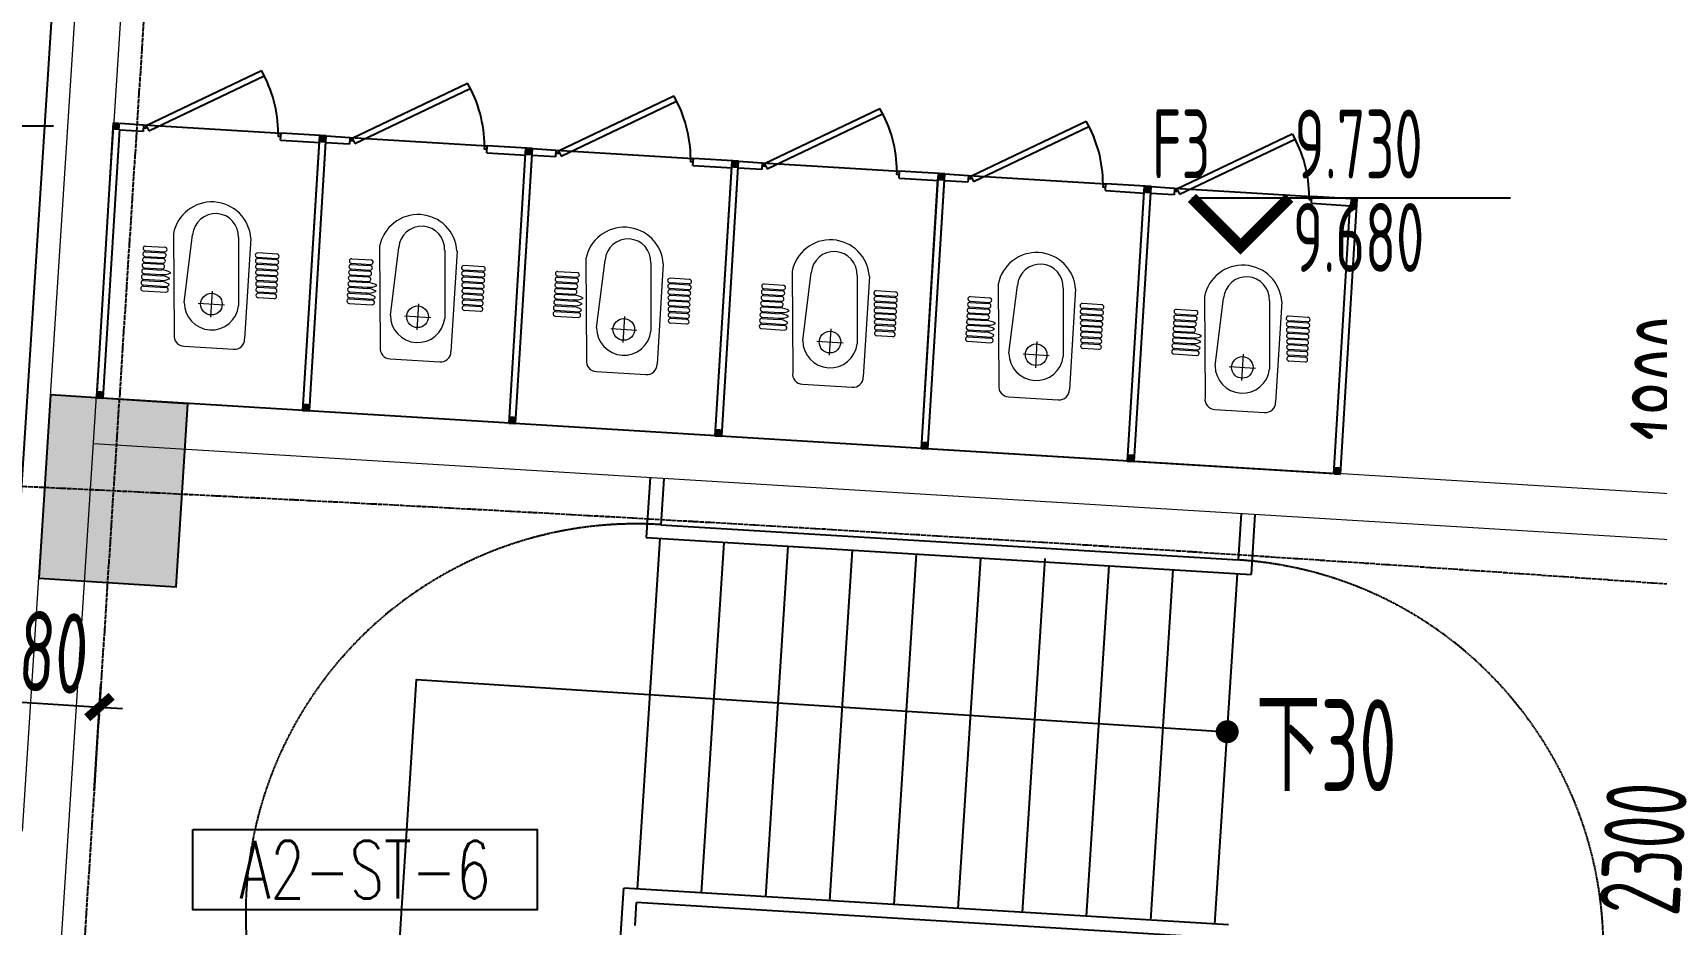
# Model space of a CAD drawing. Header units: millimetres. Extents: x 11515858 to 24947533, y -12764720 to -6305528.
# Drawn here: x 11793209 to 11800285, y -6392330 to -6388443 of the extents above; entities that cross this region are included whole.
import ezdxf
from ezdxf.enums import TextEntityAlignment as Align

# ---------------------------------------------------------------- set-up
doc = ezdxf.new("R2010")
doc.units = ezdxf.units.MM
doc.header["$LTSCALE"] = 10
for name, pattern in [('A2-RD-F3$0$AUDIT_I_130807214254-2', [0]), ('A2-RG-AXIS$0$CENTER', [2, 1.25, -0.25, 0.25, -0.25]), ('A2-RG-AXIS$0$DOTE', [2.42, 2, -0.2, 0.02, -0.2]), ('A2-RI-F3$0$HIDDEN', [0.375, 0.25, -0.125]), ('A2-RV-F3$0$HIDDEN', [0.375, 0.25, -0.125])]:
    doc.linetypes.add(name, pattern=pattern)
for name, color, linetype in [('A2-RB-F3$0$$34$A-DIMS-100', 1, 'Continuous'), ('A2-RB-F3$0$A-DIMS-100', 1, 'Continuous'), ('A2-RD-F3$0$A-1-1-X-toilel$0$A-FIXT', 55, 'Continuous'), ('A2-RD-F3$0$an-door', 2, 'Continuous'), ('A2-RD-F3$0$B1-WC-FIXT', 55, 'A2-RD-F3$0$AUDIT_I_130807214254-2'), ('A2-RG-AXIS$0$A-GRID', 1, 'A2-RG-AXIS$0$CENTER'), ('A2-RI-F3$0$$1$A-SYMB-NUMB-T', 4, 'Continuous'), ('A2-RI-F3$0$$2$A-SYMB', 4, 'Continuous'), ('A2-RI-F3$0$$3$A-SYMB', 4, 'Continuous'), ('A2-RI-F3$0$an-door', 2, 'Continuous'), ('A2-RS-F3$0$A-HATH-GRAY', 8, 'Continuous'), ('A2-RS-F3$0$A-WALL-CONC', 6, 'Continuous'), ('A2-RV-F3$0$A-SYMB', 4, 'Continuous'), ('A2-RV-F3$0$A-SYMB-AREA', 4, 'Continuous'), ('A2-RV-F3$0$A-SYMB-NAME', 4, 'Continuous'), ('A2-RV-F3$0$AUDIT_D_120618114340-210', 80, 'Continuous'), ('A2-RV-F3$0$AUDIT_D_120618114340-341', 1, 'Continuous'), ('A2-RV-F3$0$AUDIT_D_120618114340-408', 50, 'Continuous')]:
    doc.layers.add(name, color=color, linetype=linetype)
doc.layers.add('A2-RI-F3$0$A-WALL', color=7, linetype='Continuous', lineweight=5)
doc.styles.add('A2-RB-F3$0$$0$XD2008', font='hzs.shx', dxfattribs={"width": 0.7, "bigfont": 'hztxt.shx'})
doc.styles.add('A2-RB-F3$0$XD2008', font='hzs.shx', dxfattribs={"width": 0.7, "bigfont": 'hztxt.shx'})
doc.styles.add('A2-RI-F3$0$$0$XD2008', font='hzs.shx', dxfattribs={"width": 0.7, "bigfont": 'hztxt.shx'})
doc.styles.add('A2-RI-F3$0$$1$ECADI-TXT', font='simplex.shx', dxfattribs={"bigfont": 'hztxt.shx'})
doc.styles.add('A2-RV-F3$0$ECADI', font='hzs.shx', dxfattribs={"width": 0.7, "bigfont": 'hztxt.shx'})
doc.dimstyles.new('A2-RB-F3$0$$0$XD100$0', dxfattribs={"dimscale": 100, "dimtxt": 3.5, "dimasz": 1, "dimexe": 1, "dimexo": 2, "dimgap": 0.5, "dimtad": 1, "dimdec": 0, "dimdsep": 46, "dimtxsty": 'A2-RB-F3$0$$0$XD2008', "dimblk1": 'A2-RB-F3$0$$20$_ArchTick', "dimblk2": 'A2-RB-F3$0$$20$_ArchTick', "dimsah": 1, "dimcen": 2.5, "dimclrt": 4, "dimaunit": 1, "dimadec": 0, "dimazin": 0, "dimtfac": 1, "dimtdec": 0, "dimtix": 1, "dimtmove": 2, "dimatfit": 3, "dimfxl": 0, "dimtolj": 1, "dimtzin": 0, "dimarcsym": 0})
doc.dimstyles.new('A2-RB-F3$0$XD100$0', dxfattribs={"dimscale": 100, "dimtxt": 3.5, "dimasz": 1, "dimexe": 1, "dimexo": 2, "dimgap": 0.5, "dimtad": 1, "dimdec": 0, "dimdsep": 46, "dimtxsty": 'A2-RB-F3$0$XD2008', "dimblk1": 'A2-RB-F3$0$_ArchTick', "dimblk2": 'A2-RB-F3$0$_ArchTick', "dimsah": 1, "dimcen": 2.5, "dimclrt": 4, "dimaunit": 1, "dimadec": 0, "dimazin": 0, "dimtfac": 1, "dimtdec": 0, "dimtix": 1, "dimtmove": 1, "dimatfit": 3, "dimfxl": 0, "dimtolj": 1, "dimtzin": 0, "dimarcsym": 0})

# ---------------------------------------------------------------- blocks, each defined once
blk = doc.blocks.new('A2-RG-AXIS')
at = {"layer": 'A2-RG-AXIS$0$A-GRID', "linetype": 'A2-RG-AXIS$0$DOTE'}
blk.add_line((11795338.9, -6362795.8), (11793349.7, -6393734.2), dxfattribs=at)
for radius in [313400, 308700, 304100]:
    blk.add_arc((11778730.7, -6694178.7), radius, 75.589285, 95.407644, dxfattribs=at)
blk = doc.blocks.new('A2-RV-F3$0$5erhfh')
at = {"layer": 'A2-RV-F3$0$A-SYMB-AREA', "style": 'A2-RV-F3$0$ECADI', "width": 0.7}
blk.add_attdef('340M2', text='', height=2.5, dxfattribs=at).set_placement((0, 1.25), align=Align.MIDDLE_LEFT)
at = {"layer": 'A2-RV-F3$0$A-SYMB-NAME', "style": 'A2-RV-F3$0$ECADI', "width": 0.7}
blk.add_attdef('CHINESENAME', (-12.292, 3.087), '', height=4.5, dxfattribs=at)
blk = doc.blocks.new('A2-RV-F3')
at = {"layer": 'A2-RV-F3$0$A-SYMB', "linetype": 'A2-RV-F3$0$HIDDEN'}
for centre, start, end in [((11795837.9, -6392284.1), 86.32117, 266.32117), ((11798353.2, -6392437.7), 266.32117, 86.32117)]:
    blk.add_arc(centre, 1700, start, end, dxfattribs=at)
at = {"layer": 'A2-RV-F3$0$AUDIT_D_120618114340-210'}
for p, q in [((11795900, -6390382.6), (11795883.2, -6390643.8)), ((11795959.9, -6390386.5), (11795946.9, -6390587.6)), ((11798475.3, -6390539.1), (11798462.3, -6390741.2)), ((11798535.1, -6390542.9), (11798518.3, -6390804.7)), ((11795946.9, -6390587.6), (11798462.3, -6390741.2)), ((11795883.2, -6390643.8), (11798518.3, -6390804.7)), ((11795770.9, -6392390.2), (11795785, -6392170.6)), ((11798420.1, -6392331.6), (11795785, -6392170.6)), ((11795834.7, -6392334), (11795841.1, -6392234.2)), ((11798356.4, -6392387.8), (11795841.1, -6392234.2))]:
    blk.add_line(p, q, dxfattribs=at)
at = {"layer": 'A2-RV-F3$0$AUDIT_D_120618114340-341'}
blk.add_lwpolyline([(11796351.9, -6393016.8), (11794775.8, -6392915.4), (11794882.1, -6391262.6), (11798414.1, -6391489.7)], dxfattribs=at)
at = {"layer": 'A2-RV-F3$0$AUDIT_D_120618114340-341', "extrusion": (0, 0, -1), "const_width": 50}
blk.add_lwpolyline([(-11798389.2, -6391488.1, -1), (-11798439.1, -6391491.2, -1)], format="xyb", close=True, dxfattribs=at)
at = {"layer": 'A2-RV-F3$0$AUDIT_D_120618114340-408'}
for p, q in [((11795844.9, -6392174.3), (11795943.1, -6390647.5)), ((11796124.4, -6392191.4), (11796222.6, -6390664.5)), ((11796403.9, -6392208.4), (11796502.1, -6390681.6)), ((11796683.4, -6392225.5), (11796781.5, -6390698.7)), ((11796962.8, -6392242.6), (11797061, -6390715.7)), ((11797242.3, -6392259.7), (11797340.5, -6390732.8)), ((11797521.8, -6392276.7), (11797621, -6390734.6)), ((11797801.3, -6392293.8), (11797899.5, -6390766.9)), ((11798080.8, -6392310.9), (11798178.9, -6390784)), ((11798360.2, -6392327.9), (11798458.4, -6390801.1))]:
    blk.add_line(p, q, dxfattribs=at)
ref = blk.add_blockref('A2-RV-F3$0$5erhfh', (11799770.1, -6392057.3), dxfattribs=dict(xscale=100, yscale=100, zscale=100))
ref.add_attrib('CHINESENAME', '下30', (11798540.9, -6391748.6), dxfattribs={"layer": 'A2-RV-F3$0$A-SYMB-NAME', "height": 400, "style": 'A2-RV-F3$0$ECADI', "width": 0.7})
blk = doc.blocks.new('A2-RB-F3$0$$20$_ArchTick')
at = {"color": 0, "linetype": 'ByBlock', "const_width": 0.4}
blk.add_lwpolyline([(-0.5, -0.5), (0.5, 0.5)], dxfattribs=at)
blk = doc.blocks.new('*D1083')
at = {"layer": 'A2-RB-F3$0$$34$A-DIMS-100', "color": 0, "lineweight": -2, "ltscale": 3, "transparency": 16777216}
for p, q in [((11800525.2, -6390866.1), (11800640.7, -6389069.6)), ((11801360.2, -6389115.8), (11800540.9, -6389063.1)), ((11801244.7, -6390912.3), (11800425.4, -6390859.7))]:
    blk.add_line(p, q, dxfattribs=at)
at = {"layer": 'Defpoints', "color": 0, "ltscale": 3, "transparency": 16777216}
for p in [(11800640.7, -6389069.6), (11801559.8, -6389128.6), (11801444.3, -6390925.2)]:
    blk.add_point(p, dxfattribs=at)
at = {"layer": 'A2-RB-F3$0$$34$A-DIMS-100', "color": 0, "lineweight": -2, "ltscale": 3, "transparency": 16777216, "xscale": 100, "yscale": 100, "zscale": 100}
for p, rotation in [((11800640.7, -6389069.6), 86.32120099148523), ((11800525.2, -6390866.1), 266.3212009914852)]:
    blk.add_blockref('A2-RB-F3$0$$20$_ArchTick', p, dxfattribs=dict(at, rotation=rotation))
at = {"layer": 'A2-RB-F3$0$$34$A-DIMS-100', "color": 4, "ltscale": 3, "transparency": 16777216, "insert": (11800358.4, -6389953.4), "char_height": 350, "attachment_point": 5, "rotation": 86.3212, "style": 'A2-RB-F3$0$$0$XD2008'}
blk.add_mtext('\\A1;1800', dxfattribs=at)
blk = doc.blocks.new('*D1084')
at = {"layer": 'A2-RB-F3$0$$34$A-DIMS-100', "color": 0, "lineweight": -2, "transparency": 16777216}
for p, q in [((11800525.2, -6390866.1), (11800377.7, -6393161.1)), ((11801244.7, -6390912.3), (11800425.4, -6390859.7)), ((11801097.1, -6393207.3), (11800277.9, -6393154.7))]:
    blk.add_line(p, q, dxfattribs=at)
at = {"layer": 'Defpoints', "color": 0, "transparency": 16777216}
for p in [(11801444.3, -6390925.2), (11800377.7, -6393161.1), (11801296.7, -6393220.2)]:
    blk.add_point(p, dxfattribs=at)
at = {"layer": 'A2-RB-F3$0$$34$A-DIMS-100', "color": 0, "lineweight": -2, "transparency": 16777216, "xscale": 100, "yscale": 100, "zscale": 100}
for p, rotation in [((11800525.2, -6390866.1), 86.32115373974563), ((11800377.7, -6393161.1), 266.3211537397457)]:
    blk.add_blockref('A2-RB-F3$0$$20$_ArchTick', p, dxfattribs=dict(at, rotation=rotation))
at = {"layer": 'A2-RB-F3$0$$34$A-DIMS-100', "color": 4, "transparency": 16777216, "insert": (11800226.9, -6391999.1), "char_height": 350, "attachment_point": 5, "rotation": 86.32115, "style": 'A2-RB-F3$0$$0$XD2008'}
blk.add_mtext('\\A1;2300', dxfattribs=at)
blk = doc.blocks.new('A2-RB-F3$0$_ArchTick')
at = {"color": 0, "linetype": 'ByBlock', "const_width": 0.4}
blk.add_lwpolyline([(-0.5, -0.5), (0.5, 0.5)], dxfattribs=at)
blk = doc.blocks.new('*D610')
at = {"layer": 'A2-RB-F3$0$A-DIMS-100', "color": 0, "lineweight": -2, "transparency": 16777216}
for p, q in [((11792899.5, -6391710.4), (11792929.4, -6391245.1)), ((11793477.4, -6391747.6), (11793507.3, -6391282.3)), ((11792923, -6391344.9), (11792823.2, -6391338.5)), ((11792923, -6391344.9), (11793500.9, -6391382.1)), ((11793500.9, -6391382.1), (11793600.7, -6391388.5))]:
    blk.add_line(p, q, dxfattribs=at)
at = {"layer": 'Defpoints', "color": 0, "transparency": 16777216}
for p in [(11793500.9, -6391382.1), (11792886.6, -6391910), (11793464.6, -6391947.2)]:
    blk.add_point(p, dxfattribs=at)
at = {"layer": 'A2-RB-F3$0$A-DIMS-100', "color": 0, "lineweight": -2, "transparency": 16777216, "xscale": 100, "yscale": 100, "zscale": 100}
for p, rotation in [((11792923, -6391344.9), 356.3211735637733), ((11793500.9, -6391382.1), 176.3211735637733)]:
    blk.add_blockref('A2-RB-F3$0$_ArchTick', p, dxfattribs=dict(at, rotation=rotation))
at = {"layer": 'A2-RB-F3$0$A-DIMS-100', "color": 4, "transparency": 16777216, "insert": (11793226.4, -6391139), "char_height": 350, "attachment_point": 5, "rotation": 356.32117, "style": 'A2-RB-F3$0$XD2008'}
blk.add_mtext('\\A1;580', dxfattribs=at)
blk = doc.blocks.new('A2-RD-F3$0$BI-W-db')
at = {"layer": 'A2-RD-F3$0$A-1-1-X-toilel$0$A-FIXT'}
for points in [[(-10400, 6726), (-10370, 6726), (-10400, 6756), (-10370, 6756)], [(-9230, 6726), (-9200, 6726), (-9230, 6756), (-9200, 6756)], [(-10400, 5826), (-10370, 5826), (-10400, 5856), (-10370, 5856)], [(-9230, 5826), (-9200, 5826), (-9230, 5856), (-9200, 5856)]]:
    blk.add_trace(points, dxfattribs=at)
at = {"layer": 'A2-RD-F3$0$B1-WC-FIXT'}
for p, q in [((-10400, 6755.9), (-10400, 6730.5)), ((-9200, 6755.9), (-10400, 6755.9)), ((-10400, 5851.4), (-10400, 6755.9)), ((-10400, 6726), (-9225.4, 6726)), ((-9230, 6623.5), (-9230, 6726)), ((-9200, 6755.9), (-9200, 6730.5)), ((-9200, 6726), (-9200, 6623.5)), ((-9200, 6623.5), (-9230, 6623.5)), ((-9202.6, 6612.6), (-9225.3, 6599.5)), ((-9225.3, 6599.5), (-8955.3, 6112.6)), ((-9202.6, 6612.6), (-8932.6, 6125.7)), ((-9230, 6023.5), (-9230, 5851.4)), ((-9230, 6023.5), (-9200, 6023.5)), ((-9200, 5826), (-9200, 6023.5)), ((-9225.4, 5856), (-10400, 5856)), ((-10400, 5851.4), (-10400, 5826)), ((-10400, 5826), (-10400, 5851.4)), ((-10400, 5826), (-9200, 5826))]:
    blk.add_line(p, q, dxfattribs=at)
at = {"layer": 'A2-RD-F3$0$B1-WC-FIXT', "lineweight": 13}
for p, q in [((-9911.9, 6592.4), (-9911.9, 6592.4)), ((-9901.9, 6582.4), (-9901.9, 6482)), ((-9896.9, 6582.4), (-9896.9, 6480.1)), ((-9886.9, 6592.4), (-9886.9, 6592.4)), ((-9876.9, 6582.4), (-9876.9, 6510)), ((-9871.9, 6582.4), (-9871.9, 6508)), ((-9861.9, 6592.4), (-9861.9, 6592.4)), ((-9851.9, 6582.4), (-9851.9, 6508)), ((-9846.9, 6582.4), (-9846.9, 6506.1)), ((-9836.9, 6592.4), (-9836.9, 6592.4)), ((-9826.9, 6582.4), (-9826.9, 6506.1)), ((-9821.9, 6582.4), (-9821.9, 6504.1)), ((-9811.9, 6592.4), (-9811.9, 6592.4)), ((-9801.9, 6582.4), (-9801.9, 6504.1)), ((-9796.9, 6582.4), (-9796.9, 6502.2)), ((-9786.9, 6592.4), (-9786.9, 6592.4)), ((-9776.9, 6582.4), (-9776.9, 6502.2)), ((-9771.9, 6582.4), (-9771.9, 6500.3)), ((-9761.9, 6592.4), (-9761.9, 6592.4)), ((-9751.9, 6582.4), (-9751.9, 6500.3)), ((-9746.9, 6582.4), (-9746.9, 6498.3)), ((-9736.9, 6592.4), (-9736.9, 6592.4)), ((-9726.9, 6582.4), (-9726.9, 6498.3)), ((-9665.6, 6464.5), (-10104.5, 6434.6)), ((-9911.9, 6472), (-9911.9, 6472)), ((-9886.9, 6472), (-9886.9, 6472)), ((-9886.9, 6470.1), (-9886.9, 6470.1)), ((-9861.9, 6472), (-9861.9, 6472)), ((-9861.9, 6468.1), (-9861.9, 6468.1)), ((-9836.9, 6466.2), (-9836.9, 6466.2)), ((-9811.9, 6494.1), (-9811.9, 6494.1)), ((-9786.9, 6492.2), (-9786.9, 6492.2)), ((-9761.9, 6490.3), (-9761.9, 6490.3)), ((-9736.9, 6488.3), (-9736.9, 6488.3)), ((-10152, 6389.2), (-10152, 6172.3)), ((-9962, 6399.4), (-9665.6, 6380.7)), ((-9962, 6337.9), (-9962, 6223.6)), ((-9904.8, 6280.7), (-10019.1, 6280.7)), ((-9665.6, 6180.7), (-9962, 6162.1)), ((-9665.6, 6126.8), (-10104.5, 6126.8)), ((-9911.9, 6089.5), (-9911.9, 6089.5)), ((-9911.9, 6089.5), (-9911.9, 6089.5)), ((-9886.9, 6091.4), (-9886.9, 6091.4)), ((-9886.9, 6091.4), (-9886.9, 6091.4)), ((-9886.9, 6089.5), (-9886.9, 6089.5)), ((-9886.9, 6089.5), (-9886.9, 6089.5)), ((-9861.9, 6093.4), (-9861.9, 6093.4)), ((-9861.9, 6093.4), (-9861.9, 6093.4)), ((-9861.9, 6089.5), (-9861.9, 6089.5)), ((-9861.9, 6089.5), (-9861.9, 6089.5)), ((-9846.9, 6009), (-9846.9, 6085.3)), ((-9846.9, 6009), (-9846.9, 6085.3)), ((-9836.9, 6095.3), (-9836.9, 6095.3)), ((-9836.9, 6095.3), (-9836.9, 6095.3)), ((-9826.9, 6009), (-9826.9, 6085.3)), ((-9826.9, 6009), (-9826.9, 6085.3)), ((-9821.9, 6009), (-9821.9, 6087.3)), ((-9821.9, 6009), (-9821.9, 6087.3)), ((-9811.9, 6097.3), (-9811.9, 6097.3)), ((-9811.9, 6097.3), (-9811.9, 6097.3)), ((-9801.9, 6009), (-9801.9, 6087.3)), ((-9801.9, 6009), (-9801.9, 6087.3)), ((-9796.9, 6009), (-9796.9, 6089.2)), ((-9796.9, 6009), (-9796.9, 6089.2)), ((-9786.9, 6099.2), (-9786.9, 6099.2)), ((-9786.9, 6099.2), (-9786.9, 6099.2)), ((-9776.9, 6009), (-9776.9, 6089.2)), ((-9776.9, 6009), (-9776.9, 6089.2)), ((-9771.9, 6009), (-9771.9, 6091.1)), ((-9771.9, 6009), (-9771.9, 6091.1)), ((-9761.9, 6101.1), (-9761.9, 6101.1)), ((-9761.9, 6101.1), (-9761.9, 6101.1)), ((-9751.9, 6009), (-9751.9, 6091.1)), ((-9751.9, 6009), (-9751.9, 6091.1)), ((-9746.9, 6009), (-9746.9, 6093.1)), ((-9746.9, 6009), (-9746.9, 6093.1)), ((-9736.9, 6103.1), (-9736.9, 6103.1)), ((-9736.9, 6103.1), (-9736.9, 6103.1)), ((-9726.9, 6009), (-9726.9, 6093.1)), ((-9726.9, 6009), (-9726.9, 6093.1)), ((-9921.9, 6009), (-9921.9, 6079.5)), ((-9921.9, 6009), (-9921.9, 6079.5)), ((-9901.9, 6009), (-9901.9, 6079.5)), ((-9901.9, 6009), (-9901.9, 6079.5)), ((-9896.9, 6009), (-9896.9, 6081.4)), ((-9896.9, 6009), (-9896.9, 6081.4)), ((-9876.9, 6009), (-9876.9, 6081.4)), ((-9876.9, 6009), (-9876.9, 6081.4)), ((-9871.9, 6009), (-9871.9, 6083.4)), ((-9871.9, 6009), (-9871.9, 6083.4)), ((-9851.9, 6009), (-9851.9, 6083.4)), ((-9851.9, 6009), (-9851.9, 6083.4)), ((-9911.9, 5999), (-9911.9, 5999)), ((-9911.9, 5999), (-9911.9, 5999)), ((-9886.9, 5999), (-9886.9, 5999)), ((-9886.9, 5999), (-9886.9, 5999)), ((-9861.9, 5999), (-9861.9, 5999)), ((-9861.9, 5999), (-9861.9, 5999)), ((-9836.9, 5999), (-9836.9, 5999)), ((-9836.9, 5999), (-9836.9, 5999)), ((-9811.9, 5999), (-9811.9, 5999)), ((-9811.9, 5999), (-9811.9, 5999)), ((-9786.9, 5999), (-9786.9, 5999)), ((-9786.9, 5999), (-9786.9, 5999)), ((-9761.9, 5999), (-9761.9, 5999)), ((-9761.9, 5999), (-9761.9, 5999)), ((-9736.9, 5999), (-9736.9, 5999)), ((-9736.9, 5999), (-9736.9, 5999))]:
    blk.add_line(p, q, dxfattribs=at)
at = {"layer": 'A2-RD-F3$0$B1-WC-FIXT', "color": 3}
blk.add_line((-9200, 6623.5), (-9200, 6023.5), dxfattribs=at)
at = {"layer": 'A2-RD-F3$0$B1-WC-FIXT', "lineweight": 13}
blk.add_lwpolyline([(-9921.9, 6582.4), (-9921.9, 6482)], dxfattribs=at)
at = {"layer": 'A2-RD-F3$0$B1-WC-FIXT'}
for points in [[(-9214.1, 6623.4), (-9214.1, 6612.6), (-9202.6, 6612.6), (-9202.6, 6623.4)], [(-9202.6, 6023.5), (-9202.6, 6035.5), (-9214.1, 6035.5), (-9214.1, 6023.5)]]:
    blk.add_lwpolyline(points, dxfattribs=at)
at = {"layer": 'A2-RD-F3$0$B1-WC-FIXT', "lineweight": 13}
blk.add_circle((-9962, 6280.7), 47.1, dxfattribs=at)
for centre, radius, start, end in [((-9911.9, 6582.4), 10, 90, 180), ((-9911.9, 6582.4), 10, 0, 90), ((-9886.9, 6582.4), 10, 90, 180), ((-9886.9, 6582.4), 10, 0, 90), ((-9861.9, 6582.4), 10, 90, 180), ((-9861.9, 6582.4), 10, 0, 90), ((-9836.9, 6582.4), 10, 90, 180), ((-9836.9, 6582.4), 10, 0, 90), ((-9811.9, 6582.4), 10, 90, 180), ((-9811.9, 6582.4), 10, 0, 90), ((-9786.9, 6582.4), 10, 90, 180), ((-9786.9, 6582.4), 10, 0, 90), ((-9761.9, 6582.4), 10, 90, 180), ((-9761.9, 6582.4), 10, 0, 90), ((-9736.9, 6582.4), 10, 90, 180), ((-9736.9, 6582.4), 10, 0, 90), ((-9950.5, 6507.2), 73.7, 329.71903, 2.13865), ((-9911.9, 6482), 10, 180, 270), ((-9911.9, 6482), 10, 270, 0), ((-9886.9, 6480.1), 10, 180, 270), ((-9798.3, 6505.3), 73.7, 177.85892, 210.27886), ((-9925.5, 6505.3), 73.7, 329.71903, 2.13865), ((-9773.3, 6503.3), 73.7, 177.85892, 210.27886), ((-9900.5, 6503.3), 73.7, 329.71903, 2.13865), ((-9811.9, 6504.1), 10, 180, 270), ((-9811.9, 6504.1), 10, 270, 0), ((-9786.9, 6502.2), 10, 180, 270), ((-9786.9, 6502.2), 10, 270, 0), ((-9761.9, 6500.3), 10, 180, 270), ((-9761.9, 6500.3), 10, 270, 0), ((-9736.9, 6498.3), 10, 180, 270), ((-9736.9, 6498.3), 10, 270, 0), ((-9687.2, 6295.7), 170.2, 277.27101, 82.7287), ((-10108.2, 6391), 43.8, 85.14511, 182.41268), ((-9955.6, 6280.7), 118.8, 93.04874, 266.95126), ((-9667, 6280.7), 100, 270.77498, 89.22502), ((-10108.2, 6170.4), 43.8, 177.58732, 274.85489), ((-9911.9, 6079.5), 10, 90, 180), ((-9911.9, 6079.5), 10, 90, 180), ((-9911.9, 6079.5), 10, 0, 90), ((-9911.9, 6079.5), 10, 0, 90), ((-9886.9, 6081.4), 10, 90, 180), ((-9886.9, 6081.4), 10, 90, 180), ((-9886.9, 6081.4), 10, 0, 90), ((-9886.9, 6081.4), 10, 0, 90), ((-9861.9, 6083.4), 10, 90, 180), ((-9861.9, 6083.4), 10, 90, 180), ((-9861.9, 6083.4), 10, 0, 90), ((-9861.9, 6083.4), 10, 0, 90), ((-9836.9, 6085.3), 10, 90, 180), ((-9836.9, 6085.3), 10, 90, 180), ((-9836.9, 6085.3), 10, 0, 90), ((-9836.9, 6085.3), 10, 0, 90), ((-9811.9, 6087.3), 10, 90, 180), ((-9811.9, 6087.3), 10, 90, 180), ((-9811.9, 6087.3), 10, 0, 90), ((-9811.9, 6087.3), 10, 0, 90), ((-9786.9, 6089.2), 10, 90, 180), ((-9786.9, 6089.2), 10, 90, 180), ((-9786.9, 6089.2), 10, 0, 90), ((-9786.9, 6089.2), 10, 0, 90), ((-9761.9, 6091.1), 10, 90, 180), ((-9761.9, 6091.1), 10, 90, 180), ((-9761.9, 6091.1), 10, 0, 90), ((-9761.9, 6091.1), 10, 0, 90), ((-9736.9, 6093.1), 10, 90, 180), ((-9736.9, 6093.1), 10, 90, 180), ((-9736.9, 6093.1), 10, 0, 90), ((-9736.9, 6093.1), 10, 0, 90), ((-9911.9, 6009), 10, 180, 270), ((-9911.9, 6009), 10, 180, 270), ((-9911.9, 6009), 10, 270, 0), ((-9911.9, 6009), 10, 270, 0), ((-9886.9, 6009), 10, 180, 270), ((-9886.9, 6009), 10, 180, 270), ((-9886.9, 6009), 10, 270, 0), ((-9886.9, 6009), 10, 270, 0), ((-9861.9, 6009), 10, 180, 270), ((-9861.9, 6009), 10, 180, 270), ((-9861.9, 6009), 10, 270, 0), ((-9861.9, 6009), 10, 270, 0), ((-9836.9, 6009), 10, 180, 270), ((-9836.9, 6009), 10, 180, 270), ((-9836.9, 6009), 10, 270, 0), ((-9836.9, 6009), 10, 270, 0), ((-9811.9, 6009), 10, 180, 270), ((-9811.9, 6009), 10, 180, 270), ((-9811.9, 6009), 10, 270, 0), ((-9811.9, 6009), 10, 270, 0), ((-9786.9, 6009), 10, 180, 270), ((-9786.9, 6009), 10, 180, 270), ((-9786.9, 6009), 10, 270, 0), ((-9786.9, 6009), 10, 270, 0), ((-9761.9, 6009), 10, 180, 270), ((-9761.9, 6009), 10, 180, 270), ((-9761.9, 6009), 10, 270, 0), ((-9761.9, 6009), 10, 270, 0), ((-9736.9, 6009), 10, 180, 270), ((-9736.9, 6009), 10, 180, 270), ((-9736.9, 6009), 10, 270, 0), ((-9736.9, 6009), 10, 270, 0)]:
    blk.add_arc(centre, radius, start, end, dxfattribs=at)
at = {"layer": 'A2-RD-F3$0$B1-WC-FIXT'}
blk.add_arc((-9239.4, 6594), 559.9, 273.77186, 303.23098, dxfattribs=at)
blk = doc.blocks.new('A2-RD-F3')
at = {"layer": 'A2-RD-F3$0$an-door'}
blk.add_line((11793072, -6391818.6), (11793922.3, -6378594.8), dxfattribs=at)
at = {"layer": 'A2-RD-F3$0$A-1-1-X-toilel$0$A-FIXT', "rotation": 86.48708378773983}
for p in [(11800867.9, -6380068.2), (11801766.2, -6380123.3), (11802664.5, -6380178.5), (11803562.8, -6380233.6), (11804461.1, -6380288.7), (11805359.4, -6380343.9)]:
    blk.add_blockref('A2-RD-F3$0$BI-W-db', p, dxfattribs=at)
blk = doc.blocks.new('A2-RI-F3$0$$2$ECADI-TAG-HGHT（国标）')
at = {"color": 1}
blk.add_line((-2.121, 2.121), (11.768, 2.121), dxfattribs=at)
at = {"color": 1, "const_width": 0.5}
blk.add_lwpolyline([(-2.121, 2.121), (0, 0), (2.121, 2.121)], dxfattribs=at)
at = {"style": 'A2-RI-F3$0$$0$XD2008', "width": 0.7}
blk.add_attdef('FL', text='', height=3, dxfattribs=at).set_placement((-2.689, 2.967), align=Align.RIGHT)
for tag, p in [('F.F.L.', (2.284, 2.967)), ('T.O.S.', (2.284, -1.104))]:
    blk.add_attdef(tag, p, '', height=3, dxfattribs=at)
blk = doc.blocks.new('A2-RI-F3$0$$1$ECADI-TAG-CODE')
at = {"layer": 'A2-RI-F3$0$$1$A-SYMB-NUMB-T', "color": 1}
blk.add_lwpolyline([(0, 3.5), (15, 3.5), (15, 0), (0, 0)], close=True, dxfattribs=at)
at = {"layer": 'A2-RI-F3$0$$1$A-SYMB-NUMB-T', "style": 'A2-RI-F3$0$$1$ECADI-TXT', "width": 0.7}
blk.add_attdef('CODE', text='', height=2.5, dxfattribs=at).set_placement((7.5, 1.75), align=Align.MIDDLE_CENTER)
blk = doc.blocks.new('A2-RI-F3')
at = {"layer": 'A2-RI-F3$0$A-WALL'}
for p, q in [((11793220.9, -6394178.5), (11794299.4, -6377404.5)), ((11793165.5, -6391923.2), (11794028.6, -6378499.8)), ((11793165.5, -6391923.2), (11794028.6, -6378499.8)), ((11801273.1, -6390510.3), (11793487.3, -6390035.3)), ((11801307.9, -6390712.8), (11793474.5, -6390234.9))]:
    blk.add_line(p, q, dxfattribs=at)
at = {"layer": 'A2-RI-F3$0$an-door'}
blk.add_line((11793072, -6391818.6), (11793922.3, -6378594.8), dxfattribs=at)
at = {"linetype": 'A2-RI-F3$0$HIDDEN', "ltscale": 3}
blk.add_blockref('A2-RG-AXIS', (0, 0), dxfattribs=at)
at = {"layer": 'A2-RI-F3$0$$2$A-SYMB'}
ref = blk.add_blockref('A2-RI-F3$0$$2$ECADI-TAG-HGHT（国标）', (11792123.2, -6389061.6), dxfattribs=dict(at, xscale=100, yscale=100, zscale=100))
ref.add_attrib('F.F.L.', '9.630', (11792260.8, -6388764.9), dxfattribs={"layer": '0', "height": 300, "style": 'A2-RI-F3$0$$0$XD2008', "width": 0.7})
ref.add_attrib('T.O.S.', '9.580', (11792270.1, -6389172), dxfattribs={"layer": '0', "height": 300, "style": 'A2-RI-F3$0$$0$XD2008', "width": 0.7})
ref = blk.add_blockref('A2-RI-F3$0$$2$ECADI-TAG-HGHT（国标）', (11798472.3, -6389375.9), dxfattribs=dict(at, xscale=100, yscale=100, zscale=100))
ref.add_attrib('F.F.L.', '9.730', (11798707.3, -6389079.1), dxfattribs={"layer": '0', "height": 300, "style": 'A2-RI-F3$0$$0$XD2008', "width": 0.7})
ref.add_attrib('T.O.S.', '9.680', (11798700.7, -6389486.3), dxfattribs={"layer": '0', "height": 300, "style": 'A2-RI-F3$0$$0$XD2008', "width": 0.7})
ref.add_attrib('FL', 'F3', dxfattribs={"layer": '0', "height": 300, "style": 'A2-RI-F3$0$$0$XD2008', "width": 0.7}).set_placement((11798341, -6389078.4), align=Align.RIGHT)
at = {"layer": 'A2-RI-F3$0$$3$A-SYMB', "xscale": 100.0000000093132, "yscale": 100.0000000093132, "zscale": 100.0000000093132}
blk.add_blockref('A2-RI-F3$0$$1$ECADI-TAG-CODE', (11793908.3, -6392265.7), dxfattribs=at).add_auto_attribs({'CODE': 'A2-ST-6'})
blk = doc.blocks.new('A2-RS-F3')
at = {"layer": 'A2-RS-F3$0$A-HATH-GRAY', "ltscale": 3}
h = blk.add_hatch(color=256, dxfattribs=at)
h.paths.add_polyline_path([(11780370.9, -6378132.8), (11781370.9, -6378139.6), (11781379.7, -6376839.6), (11780379.7, -6376832.8)])
h.paths.add_polyline_path([(11771295.3, -6378216.2), (11772295, -6378194.3), (11772266.5, -6376894.6), (11771266.7, -6376916.1)])
h.paths.add_polyline_path([(11789445.2, -6378310.2), (11790444.5, -6378345.7), (11790490.7, -6377046.5), (11789491.3, -6377010.6)])
h.paths.add_polyline_path([(11794061, -6377995.6), (11794659.8, -6378034.1), (11794711.1, -6377235.6), (11794112.3, -6377197.1)])
h.paths.add_polyline_path([(11762225.8, -6378560), (11763224.5, -6378509.3), (11763158.6, -6377210.6), (11762159.9, -6377261.3)])
h.paths.add_polyline_path([(11756037.9, -6378647), (11756835.4, -6378583.6), (11756756.1, -6377586.7), (11755958.6, -6377650.1)])
h.paths.add_polyline_path([(11801644.4, -6378461.8), (11802243.1, -6378500.3), (11802294.5, -6377701.9), (11801695.7, -6377663.4)])
h.paths.add_polyline_path([(11751541.3, -6379498.7), (11752338.8, -6379435.3), (11752219.8, -6377940), (11751422.4, -6378003.4)])
h.paths.add_polyline_path([(11807663.9, -6379405.7), (11808460.5, -6379479.9), (11808571.8, -6378285.1), (11807775.3, -6378210.6)])
h.paths.add_polyline_path([(11816584.8, -6380403.2), (11817577.3, -6380525.1), (11817735.8, -6379234.7), (11816743.2, -6379112.9)])
h.paths.add_polyline_path([(11825579.4, -6381618.6), (11826568.2, -6381768.4), (11826762.9, -6380483.1), (11825774.2, -6380333.3)])
h.paths.add_polyline_path([(11793833.2, -6381538.6), (11794432, -6381577.1), (11794483.3, -6380778.7), (11793884.5, -6380740.2)])
h.paths.add_polyline_path([(11801416.6, -6382004.6), (11802015.3, -6382043.1), (11802066.7, -6381244.7), (11801467.9, -6381206.2)])
h.paths.add_polyline_path([(11834536.4, -6383084.9), (11835520.4, -6383263), (11835752, -6381983.8), (11834767.9, -6381805.7)])
h.paths.add_polyline_path([(11843441.7, -6384836.8), (11844420.2, -6385043.1), (11844688.3, -6383771), (11843709.9, -6383564.7)])
h.paths.add_polyline_path([(11849706.8, -6386047.7), (11850486.4, -6386227.4), (11850720.8, -6385255.2), (11849941.2, -6385075.5)])
h.paths.add_polyline_path([(11756683.4, -6386771.7), (11757480.7, -6386706.4), (11757402.3, -6385711.3), (11756604.9, -6385774.7)])
h.paths.add_polyline_path([(11752167.8, -6387373.9), (11752965.3, -6387310.5), (11752846.3, -6385815.2), (11752048.8, -6385878.6)])
h.paths.add_polyline_path([(11854131.9, -6387106.5), (11854911.5, -6387286.2), (11855145.9, -6386314), (11854366.3, -6386134.3)])
h.paths.add_polyline_path([(11793236.4, -6390820.6), (11793835.2, -6390859), (11793886.5, -6390060.7), (11793287.7, -6390022.2)])
h.paths.add_polyline_path([(11800819.8, -6391285.9), (11801418.6, -6391324.4), (11801469.9, -6390525.9), (11800871.2, -6390487.4)])
h.paths.add_polyline_path([(11847832.2, -6393825.3), (11848611.8, -6394005), (11848846.2, -6393032.8), (11848066.6, -6392853.1)])
h.paths.add_polyline_path([(11780263.2, -6394032.4), (11781263.2, -6394039.2), (11781272, -6392739.2), (11780272, -6392732.1)])
h.paths.add_polyline_path([(11771644.2, -6394112.4), (11772644, -6394090.4), (11772615.4, -6392790.7), (11771615.7, -6392812.3)])
h.paths.add_polyline_path([(11788881, -6394200.2), (11789880.4, -6394235.7), (11789926.5, -6392936.5), (11788927.1, -6392900.6)])
h.paths.add_polyline_path([(11793008.6, -6394363.6), (11793607.4, -6394402.1), (11793658.7, -6393603.7), (11793059.9, -6393565.2)])
h.paths.add_polyline_path([(11763031, -6394439.6), (11764029.7, -6394388.9), (11763963.9, -6393090.2), (11762965.1, -6393140.9)])
h.paths.add_polyline_path([(11757322.6, -6394796.6), (11758120, -6394731.3), (11758040.8, -6393736.3), (11757243.3, -6393799.7)])
h.paths.add_polyline_path([(11800592, -6394828.7), (11801190.8, -6394867.2), (11801242.1, -6394068.8), (11800643.4, -6394030.3)])
h.paths.add_polyline_path([(11852257.4, -6394883.9), (11853037, -6395063.6), (11853271.3, -6394091.4), (11852491.7, -6393911.7)])
h.paths.add_polyline_path([(11752786.3, -6395149.5), (11753583.8, -6395086), (11753464.9, -6393590.8), (11752667.4, -6393654.2)])
h.paths.add_polyline_path([(11806188.5, -6395237.1), (11806985.1, -6395311.3), (11807096.4, -6394116.5), (11806299.9, -6394042)])
h.paths.add_polyline_path([(11814655.7, -6396186), (11815648.4, -6396307.3), (11815806.1, -6395016.9), (11814813.5, -6394895.6)])
h.paths.add_polyline_path([(11823197.5, -6397340.4), (11824186.2, -6397490.2), (11824381, -6396204.9), (11823392.2, -6396055.1)])
h.paths.add_polyline_path([(11831681.6, -6398728.6), (11832663, -6398920.7), (11832912.6, -6397644.9), (11831931.2, -6397452.8)])
h.paths.add_polyline_path([(11840164, -6400382.5), (11841142.5, -6400588.8), (11841410.7, -6399316.8), (11840432.2, -6399110.5)])
edge = h.paths.add_edge_path()
edge.add_arc((11780719.1, -6400485.4), 450, 0, 360)
edge = h.paths.add_edge_path()
edge.add_arc((11772285.6, -6400549.4), 450, 0, 360)
edge = h.paths.add_edge_path()
edge.add_arc((11789151.8, -6400663.7), 450, 0, 360)
edge = h.paths.add_edge_path()
edge.add_arc((11763857, -6400855.6), 450, 0, 360)
h.paths.add_polyline_path([(11845945.9, -6401651.6), (11846725.5, -6401831.2), (11846959.8, -6400859), (11846180.2, -6400679.3)])
edge = h.paths.add_edge_path()
edge.add_arc((11797575.5, -6401083.9), 450, 0, 360)
edge = h.paths.add_edge_path()
edge.add_arc((11755440.6, -6401403.6), 450.5, 0, 360)
edge = h.paths.add_edge_path()
edge.add_arc((11805983.7, -6401745.9), 450, 0, 360)
h.paths.add_polyline_path([(11850371.1, -6402710), (11851150.7, -6402889.7), (11851385, -6401917.5), (11850605.5, -6401737.8)])
edge = h.paths.add_edge_path()
edge.add_arc((11814369.4, -6402649), 450, 0, 360)
edge = h.paths.add_edge_path()
edge.add_arc((11822725.7, -6403792.5), 450, 0, 360)
edge = h.paths.add_edge_path()
edge.add_arc((11831045.7, -6405175.5), 450, 0, 360)
edge = h.paths.add_edge_path()
edge.add_arc((11839322.6, -6406796.9), 450.5, 0, 360)
edge = h.paths.add_edge_path()
edge.add_arc((11847549.5, -6408655.2), 450.5, 0, 360)
at = {"layer": 'A2-RS-F3$0$A-WALL-CONC'}
blk.add_3dface([(11793236.4, -6390820.6), (11793835.2, -6390859), (11793886.5, -6390060.7), (11793287.7, -6390022.2)], dxfattribs=at)
blk = doc.blocks.new('A2-RB-F3')
at = {"layer": 'A2-RB-F3$0$$34$A-DIMS-100', "ltscale": 3}
dim = blk.add_aligned_dim(p1=(11801444.3, -6390925.2), p2=(11801559.8, -6389128.6), distance=920.9, dimstyle='A2-RB-F3$0$$0$XD100$0', dxfattribs=at)
dim.commit()
dim.dimension.update_dxf_attribs({"geometry": '*D1083', "text_midpoint": (11800358.4, -6389953.4)})
at = {"layer": 'A2-RB-F3$0$$34$A-DIMS-100'}
dim = blk.add_aligned_dim(p1=(11801444.3, -6390925.2), p2=(11801296.7, -6393220.2), distance=-920.9, dimstyle='A2-RB-F3$0$$0$XD100$0', dxfattribs=at)
dim.commit()
dim.dimension.update_dxf_attribs({"geometry": '*D1084', "text_midpoint": (11800226.9, -6391999.1)})
at = {"layer": 'A2-RB-F3$0$A-DIMS-100'}
dim = blk.add_aligned_dim(p1=(11792886.6, -6391910), p2=(11793464.6, -6391947.2), distance=566.3, text='580', dimstyle='A2-RB-F3$0$XD100$0', dxfattribs=at)
dim.commit()
dim.dimension.update_dxf_attribs({"geometry": '*D610', "text_midpoint": (11793226.4, -6391139)})

msp = doc.modelspace()

# ---------------------------------------------------------------- block references
for name in ['A2-RB-F3', 'A2-RI-F3', 'A2-RG-AXIS', 'A2-RS-F3', 'A2-RV-F3', 'A2-RD-F3']:
    msp.add_blockref(name, (0, 0))

doc.saveas('drawing.dxf')
